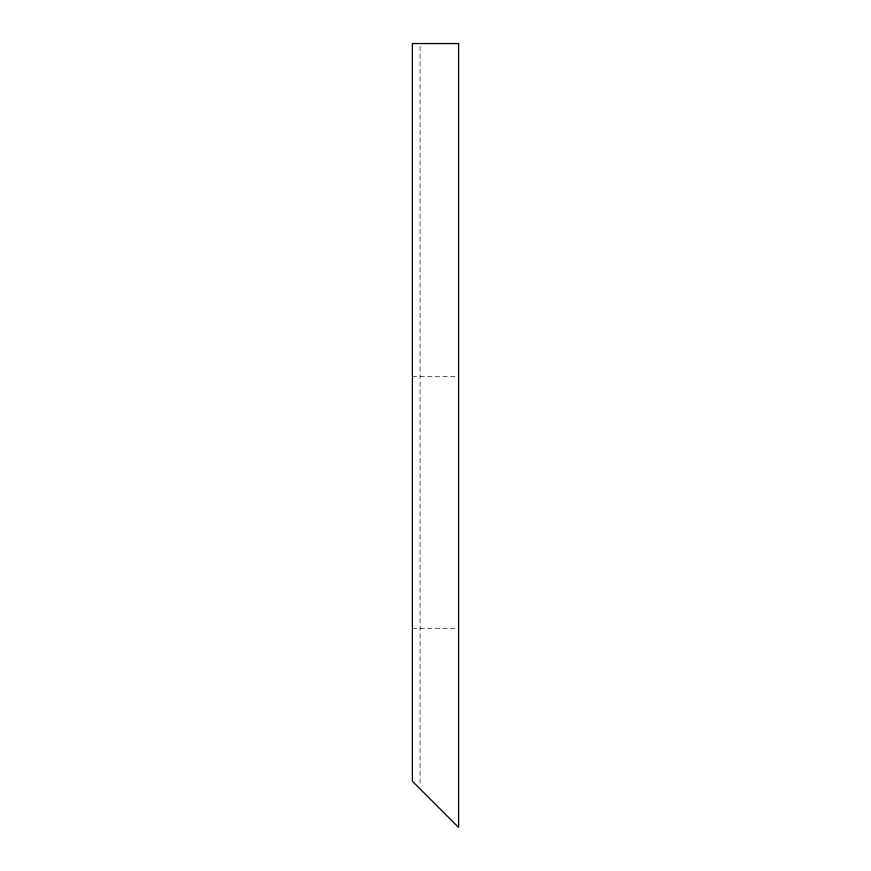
<?xml version="1.0" encoding="UTF-8"?>
<svg xmlns="http://www.w3.org/2000/svg" width="871" height="871" viewBox="0 0 871 871"><rect width="100%" height="100%" fill="white"/><g stroke="black" fill="none" stroke-linecap="round" stroke-linejoin="round"><path stroke-width="0.65" stroke-dasharray="4.36 3.27" d="M412.386 376.457L457.286 376.457M412.386 628.307L458.614 628.307M420.094 46.272L420.094 786.23"/><path stroke-width="1.31" d="M458.614 43.55L412.386 43.55L412.386 781.222L458.614 827.45L458.614 43.55"/></g></svg>
